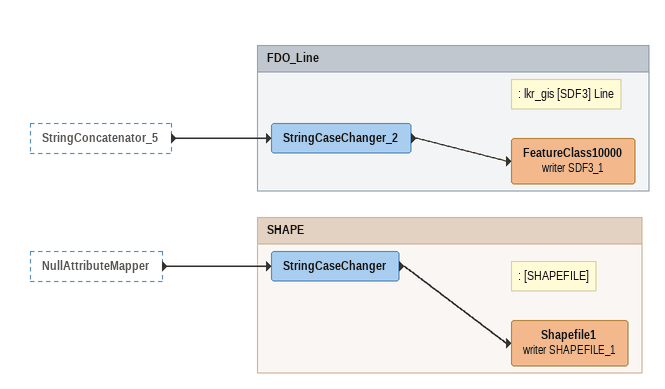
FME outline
StringConcatenator_5 [outside]
    -> StringCaseChanger_2
NullAttributeMapper [outside]
    -> StringCaseChanger

Bookmark: FDO_Line
StringCaseChanger_2
    -> FeatureClass10000 (writer SDF3_1)
Note: : lkr_gis [SDF3] Line
FeatureClass10000 (writer SDF3_1)

Bookmark: SHAPE
StringCaseChanger
    -> Shapefile1 (writer SHAPEFILE_1)
Note: : [SHAPEFILE]
Shapefile1 (writer SHAPEFILE_1)
